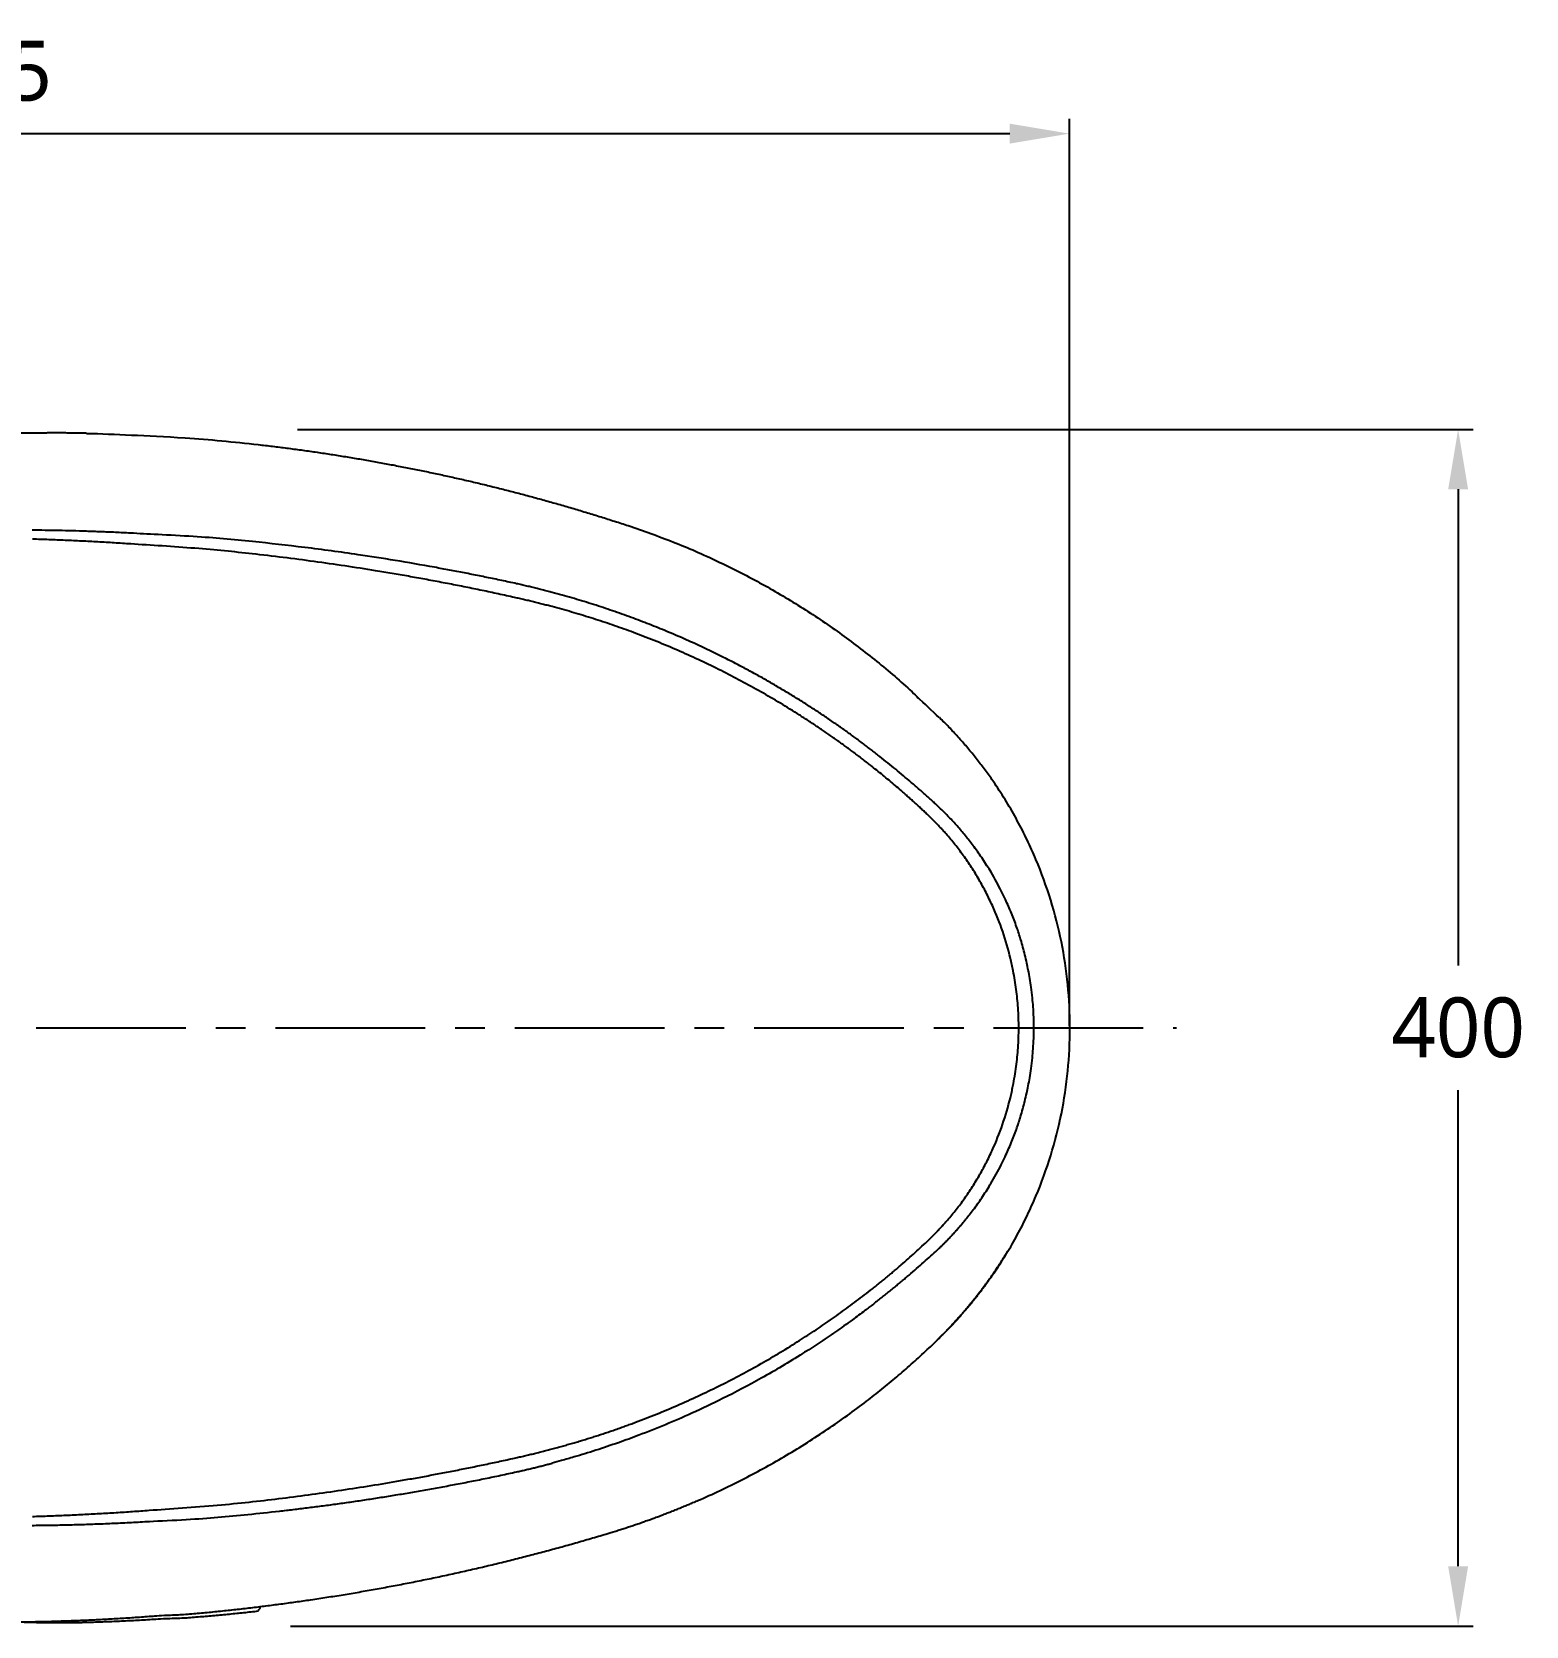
# Model space of a CAD drawing. Extents: x -4361 to 1554, y -156 to 2372.
# Drawn here: x -3831 to -3331, y 1391 to 1924 of the extents above; entities that cross this region are included whole.
import ezdxf

# ---------------------------------------------------------------- set-up
doc = ezdxf.new("R2010")
doc.units = 0
doc.header["$LTSCALE"] = 20
doc.header["$MEASUREMENT"] = 0
doc.linetypes.add('CENTER', pattern=[2, 1.25, -0.25, 0.25, -0.25])
doc.layers.get('0').update_dxf_attribs({"linetype": 'CONTINUOUS'})
doc.layers.get('DEFPOINTS').update_dxf_attribs({"linetype": 'CONTINUOUS'})
doc.layers.add('CENTER', color=2, linetype='CENTER')
doc.styles.get("Standard").update_dxf_attribs({"font": 'NanumGothic.ttf'})
doc.dimstyles.get("Standard").update_dxf_attribs({"dimtxt": 2.7, "dimasz": 2.5, "dimexe": 1.5, "dimexo": 1.5, "dimgap": 1.5, "dimtad": 1, "dimdec": 0, "dimlfac": 10, "dimzin": 0, "dimdsep": 46, "dimtxsty": 'Standard', "dimcen": 0, "dimclrt": 2, "dimadec": 0, "dimazin": 0, "dimtfac": 1, "dimtdec": 0, "dimtmove": 0, "dimatfit": 3, "dimfxl": 0, "dimtolj": 1, "dimtzin": 0, "dimarcsym": 0})

# ---------------------------------------------------------------- blocks, each defined once
blk = doc.blocks.new('*D64')
at = {"color": 3, "lineweight": -2}
for p, q in [((-4208.69, 1772.82), (-4208.69, 1895.2)), ((-3483.73, 1591.97), (-3483.73, 1895.2)), ((-4188.69, 1890.2), (-3503.73, 1890.2))]:
    blk.add_line(p, q, dxfattribs=at)
at = {"color": 3}
for points in [[(-4188.69, 1893.53), (-4188.69, 1886.87), (-4208.69, 1890.2)], [(-3503.73, 1893.53), (-3503.73, 1886.87), (-3483.73, 1890.2)]]:
    blk.add_solid(points, dxfattribs=at)
at = {"layer": 'DEFPOINTS', "color": 0}
for p in [(-3483.73, 1890.2), (-4208.69, 1771.32), (-3483.73, 1590.47)]:
    blk.add_point(p, dxfattribs=at)
at = {"color": 2, "insert": (-3846.21, 1911.09), "char_height": 20, "attachment_point": 5}
blk.add_mtext('\\A1;725', dxfattribs=at)
blk = doc.blocks.new('*D63')
at = {"color": 3, "lineweight": -2}
for p, q in [((-3741.85, 1791.32), (-3348.88, 1791.32)), ((-3353.88, 1771.32), (-3353.88, 1612.14)), ((-3353.88, 1411.32), (-3353.88, 1570.5)), ((-3744.17, 1391.32), (-3348.88, 1391.32))]:
    blk.add_line(p, q, dxfattribs=at)
at = {"color": 3}
for points in [[(-3357.21, 1771.32), (-3350.55, 1771.32), (-3353.88, 1791.32)], [(-3357.21, 1411.32), (-3350.55, 1411.32), (-3353.88, 1391.32)]]:
    blk.add_solid(points, dxfattribs=at)
at = {"layer": 'DEFPOINTS', "color": 0}
for p in [(-3743.35, 1791.32), (-3745.67, 1391.32), (-3353.88, 1391.32)]:
    blk.add_point(p, dxfattribs=at)
at = {"color": 2, "insert": (-3353.88, 1591.32), "char_height": 20, "attachment_point": 5}
blk.add_mtext('\\A1;400', dxfattribs=at)

msp = doc.modelspace()

# ---------------------------------------------------------------- linework, layer by layer
msp.add_line((-3829.09, 1392.53), (-3820.35, 1392.5))
msp.add_arc((-3711.24, 1507.45), 262.65, 45.5631, 47.7683)
for points, degree in [([(-3829.09, 1790.1), (-3843.11, 1789.95)], 1), ([(-3812.29, 1790.02), (-3802.63, 1789.76), (-3792.99, 1789.27), (-3779.36, 1788.55)], 3), ([(-3779.36, 1788.55), (-3771.15, 1787.94), (-3763.09, 1787.18), (-3754.91, 1786.25)], 3), ([(-3754.91, 1396.39), (-3754.8, 1396.59), (-3754.68, 1396.8), (-3754.57, 1397.01)], 3), ([(-3829.09, 1392.54), (-3843.11, 1392.69)], 1)]:
    msp.add_open_spline(points, degree=degree)
for points, knots in [([(-3820.35, 1790.14), (-3820.82, 1790.14), (-3821.77, 1790.15), (-3823.2, 1790.15), (-3824.65, 1790.14), (-3826.11, 1790.13), (-3827.6, 1790.12), (-3828.59, 1790.11), (-3829.09, 1790.11)], [0, 0, 0, 0, 0.160572, 0.32363, 0.489141, 0.657069, 0.827372, 1, 1, 1, 1]), ([(-3812.29, 1790.02), (-3812.42, 1790.02), (-3812.7, 1790.03), (-3813.12, 1790.04), (-3813.53, 1790.05), (-3813.95, 1790.06), (-3814.36, 1790.07), (-3814.77, 1790.08), (-3815.18, 1790.08), (-3815.59, 1790.09), (-3816, 1790.1), (-3816.55, 1790.11), (-3817.22, 1790.12), (-3818.02, 1790.13), (-3818.81, 1790.13), (-3819.58, 1790.14), (-3820.09, 1790.14), (-3820.35, 1790.14)], [0, 0, 0, 0, 0.050021, 0.099976, 0.149889, 0.199782, 0.24968, 0.299604, 0.34958, 0.399631, 0.44978, 0.500051, 0.599932, 0.699679, 0.799481, 0.899525, 1, 1, 1, 1]), ([(-3754.91, 1786.25), (-3754.12, 1786.16), (-3752.53, 1785.98), (-3750.14, 1785.69), (-3747.76, 1785.4), (-3745.38, 1785.09), (-3743, 1784.78), (-3740.62, 1784.46), (-3738.25, 1784.13), (-3735.87, 1783.79), (-3733.5, 1783.44), (-3731.13, 1783.08), (-3728.76, 1782.71), (-3726.39, 1782.33), (-3724.03, 1781.95), (-3721.66, 1781.55), (-3719.3, 1781.15), (-3716.94, 1780.74), (-3714.58, 1780.31), (-3712.23, 1779.88), (-3709.87, 1779.44), (-3707.52, 1778.99), (-3705.17, 1778.53), (-3702.82, 1778.07), (-3700.48, 1777.59), (-3698.13, 1777.11), (-3695.79, 1776.61), (-3693.45, 1776.11), (-3691.11, 1775.6), (-3688.78, 1775.07), (-3686.45, 1774.54), (-3684.12, 1774.01), (-3681.79, 1773.46), (-3679.47, 1772.9), (-3677.14, 1772.34), (-3674.82, 1771.76), (-3672.51, 1771.18), (-3670.19, 1770.59), (-3667.88, 1769.98), (-3665.57, 1769.37), (-3663.27, 1768.76), (-3660.96, 1768.13), (-3658.66, 1767.49), (-3656.36, 1766.85), (-3654.07, 1766.19), (-3651.77, 1765.53), (-3649.48, 1764.86), (-3647.2, 1764.18), (-3644.91, 1763.49), (-3642.63, 1762.79), (-3640.36, 1762.09), (-3638.08, 1761.37), (-3635.81, 1760.65), (-3633.54, 1759.92), (-3632.03, 1759.42), (-3631.28, 1759.18)], [0, 0, 0, 0, 0.018938, 0.037874, 0.056807, 0.075737, 0.094665, 0.11359, 0.132512, 0.151431, 0.170348, 0.189262, 0.208174, 0.227082, 0.245988, 0.264891, 0.283792, 0.302689, 0.321584, 0.340477, 0.359366, 0.378253, 0.397137, 0.416019, 0.434898, 0.453774, 0.472647, 0.491518, 0.510386, 0.529251, 0.548113, 0.566973, 0.58583, 0.604685, 0.623536, 0.642385, 0.661231, 0.680075, 0.698916, 0.717754, 0.736589, 0.755422, 0.774252, 0.793079, 0.811904, 0.830726, 0.849545, 0.868361, 0.887175, 0.905986, 0.924794, 0.9436, 0.962402, 0.981203, 1, 1, 1, 1]), ([(-3631.28, 1759.18), (-3626.22, 1757.41), (-3616.13, 1753.9), (-3601.48, 1747.47), (-3587.29, 1740.26), (-3573.65, 1732.22), (-3560.57, 1723.44), (-3548.16, 1713.87), (-3539.42, 1706.55), (-3535.02, 1702.23), (-3534.33, 1701.55)], [0, 0, 0, 0, 0.141305, 0.281911, 0.421816, 0.561022, 0.699529, 0.837335, 0.974443, 1, 1, 1, 1]), ([(-3668.6, 1739.76), (-3669.42, 1739.94), (-3671.08, 1740.3), (-3673.57, 1740.83), (-3676.05, 1741.36), (-3678.54, 1741.87), (-3681.03, 1742.38), (-3683.52, 1742.87), (-3686.01, 1743.36), (-3688.5, 1743.84), (-3690.99, 1744.32), (-3693.48, 1744.78), (-3699.53, 1745.89), (-3708.89, 1747.51), (-3723.38, 1749.77), (-3739.26, 1751.92), (-3754.27, 1753.61), (-3766.46, 1754.77), (-3775.87, 1755.54), (-3788.9, 1756.17), (-3796.45, 1756.6), (-3802.63, 1756.91), (-3807.53, 1757.11), (-3812.32, 1757.28), (-3817.01, 1757.42), (-3821.6, 1757.52), (-3826.09, 1757.6), (-3829.04, 1757.62), (-3830.5, 1757.63)], [0, 0, 0, 0, 0.015776, 0.031551, 0.047326, 0.063099, 0.078871, 0.094641, 0.110411, 0.126179, 0.141946, 0.157712, 0.173477, 0.256913, 0.335338, 0.448083, 0.557979, 0.619839, 0.679345, 0.736499, 0.791301, 0.822997, 0.854066, 0.884507, 0.914322, 0.943509, 0.972068, 1, 1, 1, 1]), ([(-3669.27, 1735.16), (-3670.17, 1735.36), (-3671.98, 1735.76), (-3674.7, 1736.35), (-3677.41, 1736.93), (-3680.13, 1737.5), (-3682.86, 1738.06), (-3685.58, 1738.61), (-3688.31, 1739.16), (-3691.04, 1739.69), (-3693.77, 1740.22), (-3696.51, 1740.73), (-3699.24, 1741.24), (-3701.98, 1741.74), (-3704.72, 1742.23), (-3707.46, 1742.71), (-3710.21, 1743.18), (-3712.96, 1743.64), (-3718.21, 1744.5), (-3725.97, 1745.72), (-3736.26, 1747.19), (-3746.59, 1748.54), (-3759.6, 1750.08), (-3775.3, 1751.66), (-3793.34, 1752.77), (-3803.08, 1753.4), (-3808.51, 1753.72), (-3813.96, 1754), (-3819.43, 1754.26), (-3824.92, 1754.48), (-3828.58, 1754.6), (-3830.42, 1754.65)], [0, 0, 0, 0, 0.017322, 0.034652, 0.051991, 0.069337, 0.086693, 0.104057, 0.12143, 0.138813, 0.156205, 0.173606, 0.191018, 0.208439, 0.22587, 0.243312, 0.260765, 0.278228, 0.295702, 0.360847, 0.426214, 0.491813, 0.557654, 0.674023, 0.79106, 0.82554, 0.860156, 0.894909, 0.9298, 0.96483, 1, 1, 1, 1]), ([(-3656.68, 1736.85), (-3657.24, 1737), (-3658.37, 1737.29), (-3660.06, 1737.73), (-3661.75, 1738.15), (-3663.45, 1738.57), (-3665.16, 1738.98), (-3666.88, 1739.38), (-3668.02, 1739.63), (-3668.6, 1739.76)], [0, 0, 0, 0, 0.141777, 0.283911, 0.426403, 0.569256, 0.712471, 0.856052, 1, 1, 1, 1]), ([(-3657.53, 1732.31), (-3658.08, 1732.46), (-3659.2, 1732.75), (-3660.87, 1733.17), (-3662.54, 1733.59), (-3664.22, 1733.99), (-3665.9, 1734.39), (-3667.58, 1734.78), (-3668.7, 1735.03), (-3669.27, 1735.16)], [0, 0, 0, 0, 0.142621, 0.285314, 0.428082, 0.570931, 0.713864, 0.856886, 1, 1, 1, 1]), ([(-3550.29, 1679.06), (-3550.75, 1679.42), (-3551.68, 1680.15), (-3553.09, 1681.23), (-3554.5, 1682.3), (-3555.92, 1683.37), (-3557.34, 1684.42), (-3558.76, 1685.47), (-3560.2, 1686.51), (-3561.63, 1687.53), (-3563.08, 1688.55), (-3564.53, 1689.56), (-3565.98, 1690.56), (-3567.44, 1691.55), (-3568.91, 1692.53), (-3570.38, 1693.51), (-3571.85, 1694.47), (-3573.34, 1695.42), (-3576.44, 1697.4), (-3581.22, 1700.33), (-3587.73, 1704.1), (-3594.35, 1707.7), (-3601.07, 1711.15), (-3607.89, 1714.43), (-3614.77, 1717.53), (-3621.72, 1720.45), (-3627.44, 1722.68), (-3631.89, 1724.32), (-3635.04, 1725.45), (-3638.21, 1726.53), (-3641.4, 1727.59), (-3644.6, 1728.6), (-3647.81, 1729.59), (-3651.03, 1730.53), (-3654.27, 1731.44), (-3656.44, 1732.02), (-3657.53, 1732.31)], [0, 0, 0, 0, 0.014624, 0.02924, 0.0438485, 0.05845, 0.073045, 0.0876341, 0.1022179, 0.1167967, 0.1313713, 0.1459421, 0.1605096, 0.1750744, 0.189637, 0.2041981, 0.218758, 0.2333173, 0.2478766, 0.3099828, 0.3722145, 0.4346125, 0.4972175, 0.5600133, 0.622708, 0.685342, 0.7479561, 0.7758309, 0.8037299, 0.8316566, 0.8596147, 0.8876078, 0.9156393, 0.9437128, 0.9718319, 1, 1, 1, 1]), ([(-3547.83, 1682.5), (-3548.29, 1682.86), (-3549.19, 1683.57), (-3550.57, 1684.62), (-3551.96, 1685.68), (-3553.38, 1686.75), (-3554.81, 1687.81), (-3556.27, 1688.88), (-3557.74, 1689.95), (-3559.24, 1691.02), (-3560.75, 1692.08), (-3562.29, 1693.15), (-3563.84, 1694.22), (-3565.42, 1695.29), (-3567.01, 1696.36), (-3568.63, 1697.43), (-3570.27, 1698.5), (-3571.93, 1699.56), (-3573.61, 1700.63), (-3575.31, 1701.69), (-3577.04, 1702.75), (-3578.78, 1703.8), (-3580.55, 1704.86), (-3582.33, 1705.91), (-3584.14, 1706.95), (-3585.97, 1707.99), (-3587.82, 1709.03), (-3589.7, 1710.06), (-3591.59, 1711.08), (-3593.51, 1712.1), (-3595.45, 1713.12), (-3597.41, 1714.12), (-3599.62, 1715.24), (-3602.1, 1716.47), (-3604.85, 1717.79), (-3607.63, 1719.09), (-3610.44, 1720.38), (-3613.29, 1721.64), (-3616.17, 1722.89), (-3619.09, 1724.11), (-3622.04, 1725.31), (-3625.02, 1726.49), (-3628.04, 1727.65), (-3631.09, 1728.78), (-3634.18, 1729.89), (-3637.3, 1730.97), (-3640.45, 1732.02), (-3643.63, 1733.05), (-3646.85, 1734.05), (-3650.1, 1735.01), (-3653.38, 1735.95), (-3655.58, 1736.55), (-3656.68, 1736.85)], [0, 0, 0, 0, 0.013943, 0.028027, 0.042251, 0.056614, 0.071118, 0.085761, 0.100545, 0.115468, 0.130531, 0.145734, 0.161076, 0.176558, 0.19218, 0.207941, 0.223841, 0.23988, 0.256059, 0.272376, 0.288833, 0.305428, 0.322162, 0.339034, 0.356044, 0.373194, 0.390482, 0.407908, 0.425474, 0.443178, 0.461021, 0.479003, 0.497124, 0.521804, 0.546683, 0.57176, 0.597036, 0.622512, 0.648186, 0.67406, 0.700134, 0.726407, 0.752879, 0.77955, 0.806418, 0.833484, 0.860748, 0.888207, 0.915863, 0.943714, 0.97176, 1, 1, 1, 1]), ([(-3527.28, 1487.6), (-3526.99, 1487.89), (-3526.41, 1488.46), (-3525.55, 1489.33), (-3524.69, 1490.2), (-3523.85, 1491.07), (-3523.01, 1491.96), (-3522.18, 1492.84), (-3521.36, 1493.74), (-3520.55, 1494.64), (-3519.75, 1495.54), (-3518.96, 1496.45), (-3518.17, 1497.37), (-3517.4, 1498.29), (-3516.63, 1499.21), (-3515.87, 1500.14), (-3515.12, 1501.08), (-3514.38, 1502.02), (-3513.65, 1502.96), (-3512.93, 1503.91), (-3512.21, 1504.87), (-3511.51, 1505.83), (-3510.81, 1506.79), (-3510.12, 1507.76), (-3509.44, 1508.73), (-3507.62, 1511.38), (-3504.79, 1515.78), (-3501.17, 1522.06), (-3497.89, 1528.47), (-3493.94, 1537.24), (-3489.83, 1548.56), (-3486.27, 1562.58), (-3484.12, 1576.87), (-3483.4, 1591.32), (-3484.12, 1605.76), (-3486.27, 1620.06), (-3489.83, 1634.08), (-3493.94, 1645.39), (-3497.89, 1654.17), (-3501.17, 1660.58), (-3504.79, 1666.86), (-3507.8, 1671.54), (-3510.01, 1674.73), (-3511.29, 1676.52), (-3512.59, 1678.29), (-3513.93, 1680.04), (-3515.29, 1681.78), (-3516.69, 1683.5), (-3518.11, 1685.21), (-3519.56, 1686.89), (-3521.05, 1688.56), (-3522.56, 1690.21), (-3524.1, 1691.84), (-3525.67, 1693.45), (-3526.74, 1694.51), (-3527.28, 1695.03)], [0, 0, 0, 0, 0.005295, 0.010583, 0.015863, 0.021136, 0.026401, 0.031659, 0.036909, 0.042152, 0.047388, 0.052616, 0.057836, 0.06305, 0.068255, 0.073454, 0.078645, 0.083828, 0.089004, 0.094173, 0.099334, 0.104488, 0.109634, 0.114773, 0.119904, 0.125028, 0.15653, 0.187867, 0.219038, 0.250045, 0.312712, 0.375023, 0.437568, 0.500001, 0.562433, 0.624979, 0.687289, 0.749957, 0.780963, 0.812134, 0.843471, 0.874973, 0.884438, 0.893929, 0.903445, 0.912986, 0.922553, 0.932145, 0.941763, 0.951405, 0.961074, 0.970767, 0.980486, 0.99023, 1, 1, 1, 1]), ([(-3530.83, 1662.2), (-3531.21, 1662.55), (-3531.95, 1663.27), (-3533.08, 1664.33), (-3534.22, 1665.39), (-3535.37, 1666.44), (-3536.53, 1667.49), (-3537.7, 1668.53), (-3538.87, 1669.57), (-3540.32, 1670.84), (-3542.06, 1672.34), (-3544.09, 1674.05), (-3546.14, 1675.74), (-3548.2, 1677.41), (-3549.59, 1678.51), (-3550.29, 1679.06)], [0, 0, 0, 0, 0.0600672, 0.1202701, 0.1806111, 0.2410924, 0.3017163, 0.362485, 0.4234008, 0.4844659, 0.5874198, 0.6904398, 0.7935362, 0.8967195, 1, 1, 1, 1]), ([(-3527.9, 1665.54), (-3528.32, 1665.93), (-3529.18, 1666.71), (-3530.48, 1667.9), (-3531.81, 1669.09), (-3533.17, 1670.29), (-3534.55, 1671.51), (-3535.96, 1672.73), (-3537.75, 1674.27), (-3539.94, 1676.12), (-3542.53, 1678.26), (-3545.16, 1680.39), (-3546.94, 1681.8), (-3547.83, 1682.5)], [0, 0, 0, 0, 0.066082, 0.133218, 0.201409, 0.270655, 0.340957, 0.412315, 0.484732, 0.611694, 0.739889, 0.869323, 1, 1, 1, 1]), ([(-3527.9, 1517.1), (-3527.65, 1517.34), (-3527.15, 1517.81), (-3526.41, 1518.53), (-3525.67, 1519.26), (-3524.93, 1520), (-3524.19, 1520.76), (-3523.45, 1521.54), (-3522.72, 1522.32), (-3521.99, 1523.12), (-3521.26, 1523.94), (-3520.54, 1524.76), (-3519.81, 1525.61), (-3519.1, 1526.46), (-3518.38, 1527.33), (-3517.67, 1528.22), (-3516.97, 1529.12), (-3516.27, 1530.03), (-3514.82, 1531.98), (-3512.67, 1535.04), (-3509.63, 1539.88), (-3507.19, 1544.31), (-3504.98, 1548.83), (-3503.26, 1552.75), (-3501.54, 1557.24), (-3500.01, 1561.86), (-3498.88, 1565.96), (-3498.08, 1569.37), (-3497.53, 1572.01), (-3497.04, 1574.72), (-3496.57, 1577.86), (-3496.19, 1581.07), (-3495.8, 1585.61), (-3495.6, 1591.3), (-3495.79, 1596.99), (-3496.18, 1601.5), (-3496.66, 1605.61), (-3497.3, 1609.47), (-3498.04, 1613.1), (-3498.83, 1616.49), (-3499.95, 1620.57), (-3501.47, 1625.21), (-3503.18, 1629.71), (-3504.9, 1633.64), (-3507.13, 1638.22), (-3509.6, 1642.73), (-3512.7, 1647.64), (-3515.07, 1651.01), (-3516.94, 1653.49), (-3518.27, 1655.17), (-3519.61, 1656.8), (-3520.97, 1658.39), (-3522.34, 1659.91), (-3523.72, 1661.39), (-3525.11, 1662.82), (-3526.49, 1664.2), (-3527.43, 1665.09), (-3527.9, 1665.54)], [0, 0, 0, 0, 0.006185, 0.01242, 0.018704, 0.025038, 0.031421, 0.037853, 0.044336, 0.050867, 0.057448, 0.064079, 0.07076, 0.07749, 0.08427, 0.0911, 0.097979, 0.104908, 0.111887, 0.141926, 0.172296, 0.215016, 0.233002, 0.263082, 0.292059, 0.319622, 0.350756, 0.368495, 0.382668, 0.399406, 0.418042, 0.439645, 0.457676, 0.499951, 0.542106, 0.559951, 0.58143, 0.616441, 0.630374, 0.648048, 0.679192, 0.706502, 0.735821, 0.765986, 0.783817, 0.827509, 0.858693, 0.888657, 0.901777, 0.914709, 0.927455, 0.940012, 0.952383, 0.964567, 0.976565, 0.988376, 1, 1, 1, 1]), ([(-3530.83, 1520.44), (-3530.6, 1520.66), (-3530.15, 1521.1), (-3529.48, 1521.76), (-3528.81, 1522.43), (-3528.15, 1523.11), (-3527.5, 1523.79), (-3526.85, 1524.48), (-3526.21, 1525.18), (-3525.58, 1525.88), (-3524.14, 1527.5), (-3521.98, 1530.1), (-3519.16, 1533.81), (-3516.5, 1537.71), (-3513.99, 1541.8), (-3511.68, 1546.01), (-3508.93, 1551.67), (-3506.02, 1558.94), (-3504.09, 1565.55), (-3503.09, 1569.88), (-3502.59, 1572.26), (-3502.07, 1575.1), (-3501.59, 1578.33), (-3501.22, 1581.51), (-3500.95, 1584.7), (-3500.78, 1587.96), (-3500.71, 1592.41), (-3500.85, 1596.79), (-3501.21, 1601.07), (-3501.57, 1604.17), (-3502.03, 1607.28), (-3502.52, 1610.04), (-3503.02, 1612.45), (-3504.03, 1616.87), (-3505.96, 1623.54), (-3508.87, 1630.83), (-3511.64, 1636.55), (-3513.97, 1640.81), (-3516.51, 1644.95), (-3519.2, 1648.88), (-3522.04, 1652.62), (-3524.37, 1655.41), (-3526.15, 1657.39), (-3527.29, 1658.62), (-3528.45, 1659.84), (-3529.63, 1661.03), (-3530.43, 1661.81), (-3530.83, 1662.2)], [0, 0, 0, 0, 0.005997, 0.011993, 0.017987, 0.02398, 0.029973, 0.035967, 0.041962, 0.047958, 0.053956, 0.083103, 0.112207, 0.142421, 0.172699, 0.203082, 0.233443, 0.292137, 0.351019, 0.363631, 0.376293, 0.397198, 0.418225, 0.438064, 0.457781, 0.478738, 0.499949, 0.54199, 0.561532, 0.581239, 0.601123, 0.620891, 0.634334, 0.647782, 0.706749, 0.765541, 0.796298, 0.827102, 0.857739, 0.888335, 0.917535, 0.946803, 0.957444, 0.968081, 0.978717, 0.989356, 1, 1, 1, 1]), ([(-3550.29, 1503.58), (-3549.85, 1503.92), (-3548.98, 1504.61), (-3547.69, 1505.65), (-3546.4, 1506.69), (-3545.11, 1507.75), (-3543.84, 1508.81), (-3542.57, 1509.87), (-3541.31, 1510.95), (-3539.68, 1512.36), (-3537.69, 1514.1), (-3535.37, 1516.19), (-3533.08, 1518.3), (-3531.58, 1519.73), (-3530.83, 1520.44)], [0, 0, 0, 0, 0.064567, 0.129099, 0.193598, 0.258065, 0.322505, 0.386919, 0.45131, 0.51568, 0.637602, 0.758951, 0.879744, 1, 1, 1, 1]), ([(-3547.84, 1500.13), (-3547.39, 1500.49), (-3546.49, 1501.19), (-3545.16, 1502.26), (-3543.83, 1503.32), (-3542.52, 1504.39), (-3541.22, 1505.46), (-3539.93, 1506.53), (-3538.66, 1507.6), (-3536.97, 1509.03), (-3534.91, 1510.81), (-3532.5, 1512.94), (-3530.16, 1515.02), (-3528.65, 1516.42), (-3527.9, 1517.1)], [0, 0, 0, 0, 0.065504, 0.130699, 0.195586, 0.260165, 0.324437, 0.388402, 0.452062, 0.515417, 0.641397, 0.764151, 0.883685, 1, 1, 1, 1]), ([(-3510.33, 1507.59), (-3509.35, 1509), (-3507.6, 1511.51), (-3505.99, 1514.12), (-3505.27, 1515.28)], [0, 0, 0, 0, 0.557878, 1, 1, 1, 1]), ([(-3657.53, 1450.33), (-3656.96, 1450.48), (-3655.81, 1450.78), (-3654.09, 1451.25), (-3652.38, 1451.73), (-3650.67, 1452.22), (-3648.96, 1452.71), (-3647.26, 1453.22), (-3645.57, 1453.74), (-3643.87, 1454.26), (-3642.19, 1454.8), (-3640.5, 1455.35), (-3638.82, 1455.9), (-3637.15, 1456.47), (-3635.47, 1457.05), (-3633.81, 1457.63), (-3632.15, 1458.23), (-3630.49, 1458.83), (-3627.03, 1460.12), (-3621.8, 1462.16), (-3614.84, 1465.08), (-3607.93, 1468.19), (-3601.09, 1471.48), (-3594.34, 1474.94), (-3587.7, 1478.56), (-3581.17, 1482.34), (-3575.95, 1485.54), (-3571.97, 1488.09), (-3569.19, 1489.91), (-3566.44, 1491.76), (-3563.7, 1493.65), (-3560.98, 1495.57), (-3558.28, 1497.52), (-3555.59, 1499.51), (-3552.93, 1501.52), (-3551.17, 1502.9), (-3550.29, 1503.58)], [0, 0, 0, 0, 0.014895, 0.029773, 0.044636, 0.059482, 0.074314, 0.089131, 0.103933, 0.118723, 0.133499, 0.148262, 0.163014, 0.177754, 0.192484, 0.207202, 0.221911, 0.236611, 0.251302, 0.313958, 0.376708, 0.439593, 0.502654, 0.565523, 0.628122, 0.690491, 0.752673, 0.780074, 0.807487, 0.834914, 0.862361, 0.88983, 0.917324, 0.944849, 0.972406, 1, 1, 1, 1]), ([(-3527.33, 1487.66), (-3527.03, 1487.95), (-3526.44, 1488.52), (-3525.57, 1489.4), (-3524.72, 1490.27), (-3523.87, 1491.15), (-3523.04, 1492.02), (-3522.23, 1492.9), (-3521.43, 1493.77), (-3520.64, 1494.65), (-3519.86, 1495.52), (-3519.1, 1496.39), (-3518.35, 1497.27), (-3517.61, 1498.14), (-3516.89, 1499.01), (-3516.18, 1499.87), (-3515.48, 1500.74), (-3514.79, 1501.61), (-3514.12, 1502.47), (-3513.46, 1503.33), (-3512.81, 1504.19), (-3512.17, 1505.04), (-3511.54, 1505.89), (-3510.93, 1506.74), (-3510.53, 1507.31), (-3510.33, 1507.59)], [0, 0, 0, 0, 0.047392, 0.094429, 0.141112, 0.18744, 0.233412, 0.279028, 0.324289, 0.369193, 0.413741, 0.457933, 0.501768, 0.545248, 0.58837, 0.631137, 0.673547, 0.7156, 0.757298, 0.798639, 0.839624, 0.880253, 0.920525, 0.960441, 1, 1, 1, 1]), ([(-3547.84, 1500.13), (-3548.33, 1499.75), (-3549.76, 1498.63), (-3552.59, 1496.47), (-3556.8, 1493.35), (-3561.94, 1489.69), (-3567.49, 1485.93), (-3575.68, 1480.64), (-3586.31, 1474.31), (-3598.73, 1467.75), (-3612.33, 1461.28), (-3623.99, 1456.44), (-3634.75, 1452.52), (-3640.78, 1450.49), (-3645.74, 1448.93), (-3649.58, 1447.78), (-3653.22, 1446.75), (-3655.66, 1446.07), (-3656.68, 1445.79)], [0, 0, 0, 0, 0.015274, 0.044171, 0.086697, 0.142856, 0.197979, 0.249999, 0.380946, 0.499998, 0.593327, 0.749994, 0.809552, 0.874998, 0.906624, 0.937498, 0.973766, 1, 1, 1, 1]), ([(-3637.44, 1422.48), (-3636.91, 1422.65), (-3635.86, 1422.97), (-3634.28, 1423.46), (-3632.71, 1423.96), (-3631.15, 1424.47), (-3629.59, 1424.99), (-3628.04, 1425.51), (-3626.5, 1426.05), (-3624.96, 1426.59), (-3623.43, 1427.14), (-3621.91, 1427.7), (-3620.4, 1428.26), (-3618.89, 1428.84), (-3617.39, 1429.42), (-3615.9, 1430.01), (-3614.41, 1430.6), (-3612.93, 1431.21), (-3611.46, 1431.82), (-3610, 1432.43), (-3608.54, 1433.06), (-3605.07, 1434.57), (-3599.65, 1437.05), (-3592.37, 1440.65), (-3585.27, 1444.44), (-3578.28, 1448.44), (-3571.39, 1452.65), (-3564.62, 1457.08), (-3558.02, 1461.69), (-3552.86, 1465.53), (-3549.05, 1468.49), (-3546.51, 1470.51), (-3544.01, 1472.56), (-3541.53, 1474.63), (-3539.08, 1476.73), (-3536.66, 1478.85), (-3534.27, 1481), (-3531.91, 1483.18), (-3529.58, 1485.38), (-3528.04, 1486.86), (-3527.28, 1487.6)], [0, 0, 0, 0, 0.012828, 0.025626, 0.038392, 0.051127, 0.063832, 0.076505, 0.089147, 0.101759, 0.114339, 0.126889, 0.139407, 0.151895, 0.164351, 0.176777, 0.189171, 0.201534, 0.213867, 0.226168, 0.238439, 0.250678, 0.314057, 0.376887, 0.439167, 0.500898, 0.563926, 0.626563, 0.688811, 0.750669, 0.775798, 0.800883, 0.825925, 0.850923, 0.875878, 0.90079, 0.925657, 0.950482, 0.975263, 1, 1, 1, 1]), ([(-3669.27, 1447.48), (-3668.7, 1447.61), (-3667.58, 1447.86), (-3665.9, 1448.25), (-3664.22, 1448.65), (-3662.54, 1449.05), (-3660.87, 1449.47), (-3659.2, 1449.89), (-3658.09, 1450.18), (-3657.53, 1450.33)], [0, 0, 0, 0, 0.143112, 0.286132, 0.429065, 0.571913, 0.714683, 0.857377, 1, 1, 1, 1]), ([(-3830.42, 1427.98), (-3829.48, 1428.01), (-3827.6, 1428.07), (-3824.79, 1428.17), (-3821.99, 1428.28), (-3819.19, 1428.4), (-3816.39, 1428.52), (-3813.6, 1428.66), (-3810.81, 1428.8), (-3808.03, 1428.95), (-3805.25, 1429.11), (-3802.47, 1429.28), (-3799.7, 1429.46), (-3796.94, 1429.65), (-3794.18, 1429.84), (-3785.77, 1430.46), (-3767.73, 1431.68), (-3748, 1433.87), (-3728.28, 1436.52), (-3713.48, 1438.88), (-3703.65, 1440.6), (-3698.72, 1441.49), (-3693.8, 1442.41), (-3688.88, 1443.37), (-3683.97, 1444.35), (-3679.07, 1445.36), (-3674.16, 1446.4), (-3670.9, 1447.12), (-3669.27, 1447.48)], [0, 0, 0, 0, 0.017984, 0.035932, 0.053846, 0.071726, 0.089572, 0.107383, 0.12516, 0.142904, 0.160614, 0.178291, 0.195934, 0.213544, 0.231121, 0.248665, 0.37403, 0.498851, 0.624672, 0.749606, 0.780954, 0.812286, 0.843603, 0.874906, 0.906196, 0.937474, 0.968742, 1, 1, 1, 1]), ([(-3668.6, 1442.88), (-3668.09, 1442.99), (-3667.09, 1443.21), (-3665.59, 1443.56), (-3664.09, 1443.91), (-3662.6, 1444.28), (-3661.12, 1444.64), (-3659.63, 1445.02), (-3658.16, 1445.4), (-3657.17, 1445.66), (-3656.68, 1445.79)], [0, 0, 0, 0, 0.125977, 0.251672, 0.377086, 0.502221, 0.627078, 0.75166, 0.875967, 1, 1, 1, 1]), ([(-3830.5, 1425), (-3829.63, 1425.01), (-3827.89, 1425.03), (-3825.25, 1425.06), (-3822.58, 1425.1), (-3819.89, 1425.16), (-3817.16, 1425.22), (-3814.41, 1425.3), (-3811.63, 1425.38), (-3808.83, 1425.48), (-3805.99, 1425.59), (-3803.13, 1425.72), (-3800.24, 1425.85), (-3797.32, 1426), (-3794.37, 1426.16), (-3789.32, 1426.45), (-3778.02, 1426.94), (-3768.34, 1427.71), (-3758.24, 1428.64), (-3749.82, 1429.54), (-3743.2, 1430.3), (-3738.51, 1430.88), (-3733.78, 1431.48), (-3729, 1432.13), (-3724.19, 1432.8), (-3719.33, 1433.52), (-3714.44, 1434.27), (-3709.5, 1435.06), (-3704.52, 1435.89), (-3699.5, 1436.76), (-3694.45, 1437.68), (-3689.35, 1438.63), (-3684.22, 1439.62), (-3679.04, 1440.66), (-3673.83, 1441.74), (-3670.34, 1442.5), (-3668.6, 1442.88)], [0, 0, 0, 0, 0.016629, 0.033429, 0.0504, 0.067542, 0.084855, 0.102339, 0.119993, 0.137819, 0.155816, 0.173983, 0.192321, 0.21083, 0.22951, 0.24836, 0.306945, 0.368167, 0.432026, 0.498524, 0.527891, 0.557522, 0.587417, 0.617574, 0.647996, 0.678681, 0.70963, 0.740843, 0.772319, 0.804058, 0.83606, 0.868324, 0.90085, 0.933639, 0.966689, 1, 1, 1, 1]), ([(-3844.69, 1392.67), (-3843.79, 1392.67), (-3842.01, 1392.67), (-3839.34, 1392.68), (-3836.67, 1392.7), (-3834.01, 1392.73), (-3831.35, 1392.77), (-3828.69, 1392.82), (-3826.05, 1392.88), (-3823.4, 1392.95), (-3820.76, 1393.03), (-3818.12, 1393.12), (-3815.49, 1393.22), (-3812.87, 1393.32), (-3810.25, 1393.44), (-3807.63, 1393.57), (-3805.02, 1393.71), (-3802.41, 1393.86), (-3799.81, 1394.01), (-3797.21, 1394.18), (-3794.62, 1394.36), (-3792.04, 1394.54), (-3789.45, 1394.74), (-3786.88, 1394.94), (-3780.31, 1395.15), (-3777.74, 1395.38), (-3775.18, 1395.61), (-3772.63, 1395.85), (-3770.08, 1396.1), (-3767.53, 1396.35), (-3764.99, 1396.62), (-3762.46, 1396.9), (-3759.93, 1397.18), (-3757.4, 1397.48), (-3754.89, 1397.78), (-3752.37, 1398.09), (-3749.87, 1398.41), (-3747.37, 1398.73), (-3744.87, 1399.07), (-3742.38, 1399.42), (-3739.9, 1399.77), (-3736.43, 1400.27), (-3731.99, 1400.95), (-3726.59, 1401.81), (-3721.2, 1402.71), (-3715.82, 1403.66), (-3710.47, 1404.64), (-3705.13, 1405.66), (-3699.8, 1406.73), (-3694.5, 1407.83), (-3689.22, 1408.97), (-3683.95, 1410.16), (-3678.7, 1411.37), (-3673.48, 1412.63), (-3668.27, 1413.93), (-3663.08, 1415.26), (-3657.91, 1416.63), (-3652.76, 1418.04), (-3647.64, 1419.48), (-3642.53, 1420.96), (-3639.14, 1421.98), (-3637.44, 1422.48)], [0, 0, 0, 0, 0.0129911, 0.0259606, 0.0389085, 0.0518349, 0.0647398, 0.0776231, 0.0904848, 0.103325, 0.1161436, 0.1289406, 0.1417161, 0.1544701, 0.1672024, 0.1799133, 0.1926025, 0.2052702, 0.2179163, 0.2305409, 0.2431439, 0.2557254, 0.2682852, 0.2808236, 0.2933403, 0.3058355, 0.3183091, 0.3307612, 0.3431916, 0.3556006, 0.3679879, 0.3803537, 0.3926979, 0.4050206, 0.4173217, 0.4296012, 0.4418591, 0.4540955, 0.4663103, 0.4785035, 0.4906752, 0.5028253, 0.529434, 0.5559936, 0.5825041, 0.6089656, 0.635378, 0.6617414, 0.6880557, 0.7143209, 0.740537, 0.7667041, 0.7928221, 0.8188911, 0.844911, 0.8708818, 0.8968036, 0.9226763, 0.9484999, 0.9742745, 1, 1, 1, 1]), ([(-3779.36, 1394.09), (-3778.53, 1394.15), (-3776.87, 1394.28), (-3774.38, 1394.48), (-3771.91, 1394.69), (-3769.45, 1394.9), (-3767, 1395.13), (-3764.56, 1395.36), (-3762.13, 1395.61), (-3759.72, 1395.86), (-3757.31, 1396.12), (-3755.71, 1396.3), (-3754.91, 1396.39)], [0, 0, 0, 0, 0.101871, 0.203325, 0.304364, 0.404988, 0.505195, 0.604987, 0.704364, 0.803325, 0.90187, 1, 1, 1, 1]), ([(-3754.36, 1397.84), (-3754.38, 1397.63), (-3754.42, 1397.17), (-3754.52, 1397.07), (-3754.57, 1397.01)], [0.092327, 0.092327, 0.092327, 0.092327, 0.4825752, 1, 1, 1, 1]), ([(-3820.35, 1392.5), (-3820.22, 1392.5), (-3819.97, 1392.5), (-3819.58, 1392.5), (-3819.2, 1392.5), (-3818.81, 1392.51), (-3818.42, 1392.51), (-3818.02, 1392.51), (-3817.62, 1392.52), (-3817.22, 1392.52), (-3816.82, 1392.53), (-3816.28, 1392.54), (-3815.59, 1392.55), (-3814.77, 1392.56), (-3813.94, 1392.58), (-3813.11, 1392.6), (-3812.56, 1392.61), (-3812.29, 1392.62)], [0, 0, 0, 0, 0.05011, 0.100132, 0.150091, 0.20001, 0.249913, 0.299824, 0.349766, 0.399763, 0.449838, 0.500015, 0.60085, 0.701078, 0.800887, 0.900465, 1, 1, 1, 1]), ([(-3812.29, 1392.62), (-3811.5, 1392.64), (-3809.92, 1392.69), (-3807.51, 1392.77), (-3805.05, 1392.86), (-3802.53, 1392.96), (-3799.96, 1393.08), (-3797.33, 1393.21), (-3794.64, 1393.35), (-3791.9, 1393.51), (-3789.1, 1393.69), (-3786.25, 1393.88), (-3780.33, 1394.02), (-3779.36, 1394.09)], [0, 0, 0, 0, 0.0811505, 0.1642554, 0.2493144, 0.3363269, 0.4252921, 0.5162088, 0.6090757, 0.7038907, 0.8006517, 0.8993559, 1, 1, 1, 1])]:
    msp.add_open_spline(points, degree=3, knots=knots)
at = {"layer": 'CENTER', "color": 1, "linetype": 'CENTER', "ltscale": 2}
msp.add_line((-4229.15, 1591.32), (-3448.02, 1591.32), dxfattribs=at)

# ---------------------------------------------------------------- dimensions: what is measured, and where the dimension line sits
for base, p1, p2, angle, override, picture, middle in [((-3483.73, 1890.2), (-4208.69, 1771.32), (-3483.73, 1590.47), 180, {"dimtxt": 20, "dimasz": 20, "dimexe": 5, "dimgap": 10, "dimlfac": 1, "dimzin": 8, "dimclrd": 3, "dimclre": 3, "dimazin": 2}, '*D64', (-3846.21, 1911.09)), ((-3353.88, 1391.32), (-3743.35, 1791.32), (-3745.67, 1391.32), 90, {"dimtxt": 20, "dimasz": 20, "dimexe": 5, "dimgap": 10, "dimtih": 1, "dimtoh": 1, "dimlfac": 1, "dimzin": 12, "dimclrd": 3, "dimclre": 3, "dimazin": 2, "dimarcsym": 1}, '*D63', (-3353.88, 1591.32))]:
    dim = msp.add_linear_dim(base=base, p1=p1, p2=p2, angle=angle, dimstyle='Standard', override=override)
    dim.commit()
    dim.dimension.update_dxf_attribs({"geometry": picture, "text_midpoint": middle})

doc.saveas('drawing.dxf')
